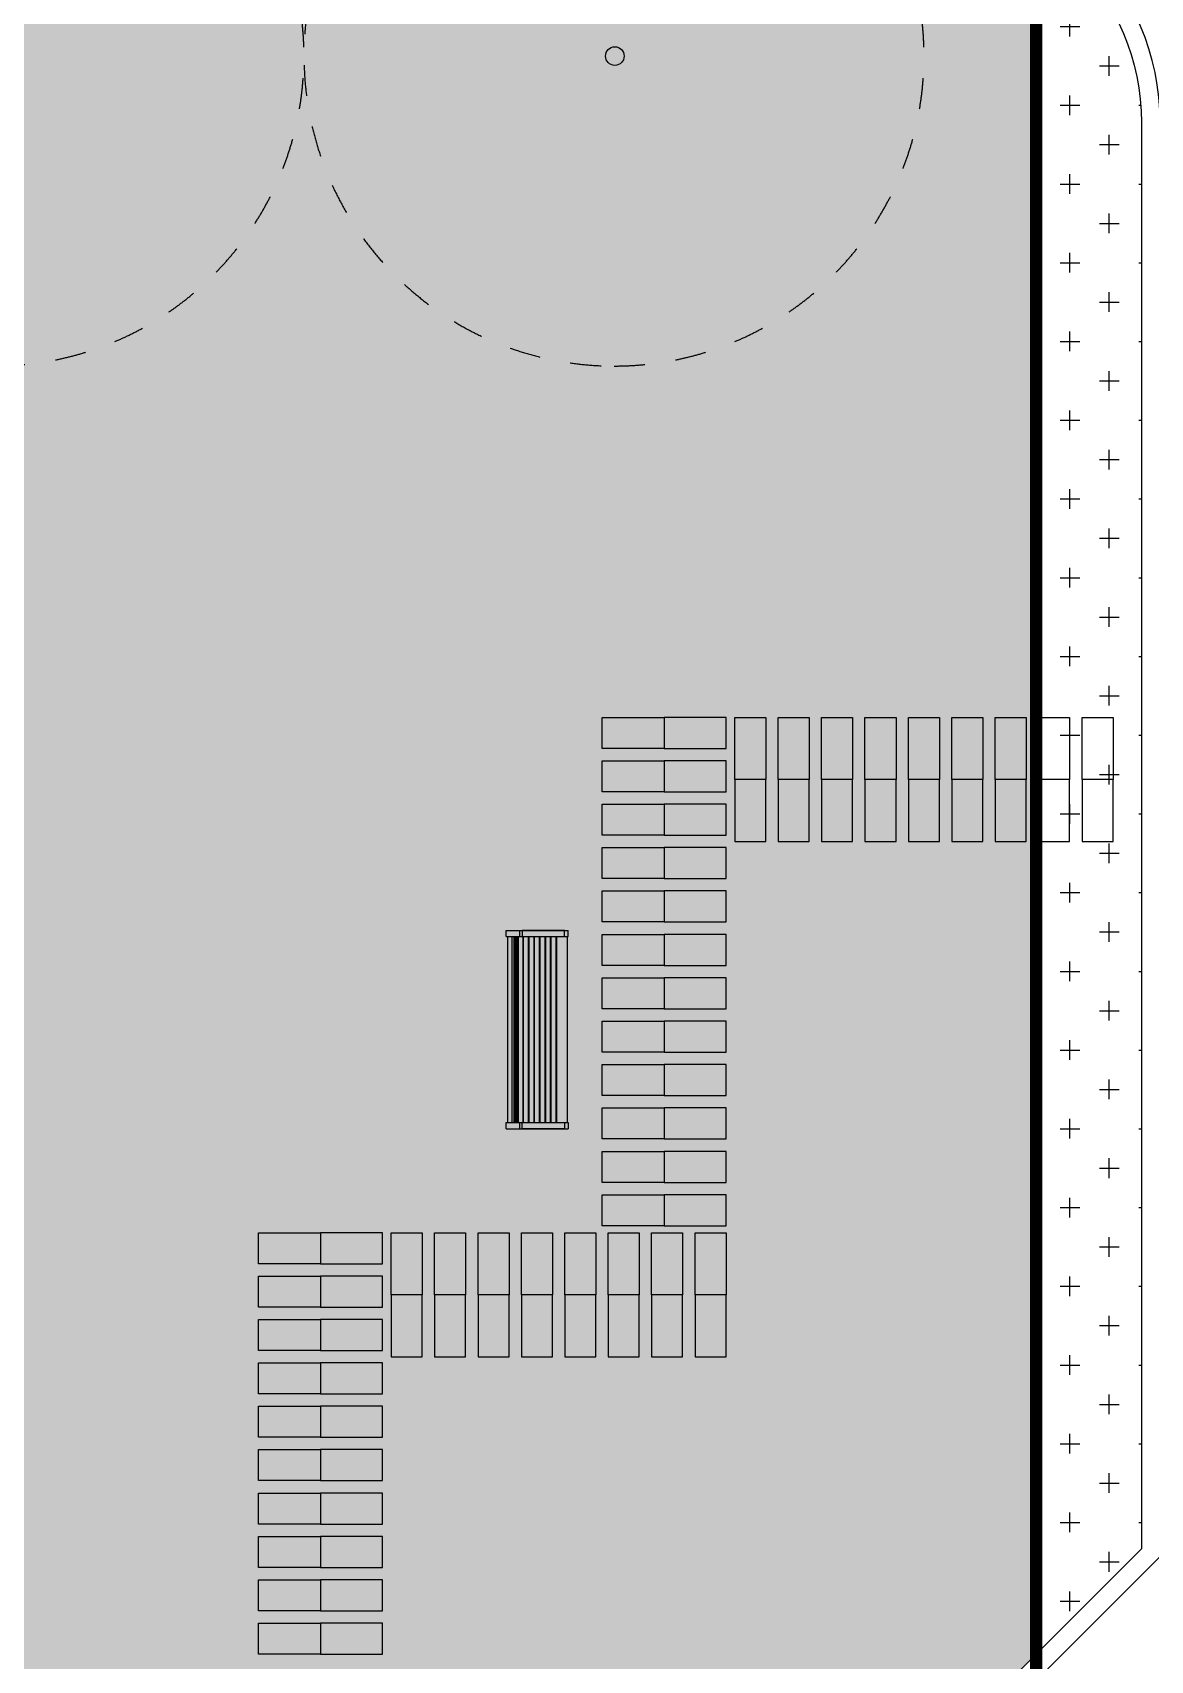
# Model space of a CAD drawing. Header units: millimetres. Extents: x -58335 to 291665, y -66693 to 213307.
# Drawn here: x 193790 to 202804, y 4965 to 18095 of the extents above; entities that cross this region are included whole.
import ezdxf

# ---------------------------------------------------------------- set-up
doc = ezdxf.new("R2010")
doc.units = ezdxf.units.MM
doc.header["$LTSCALE"] = 1000
for name, pattern in [('X-SITE$0$Dashed', [10, 5, -5]), ('X-SITE$0$HID', [2.8, 1.8, -1]), ('X-SITE$0$PHANTOM2', [1.25, 0.625, -0.125, 0.125, -0.125, 0.125, -0.125])]:
    doc.linetypes.add(name, pattern=pattern)
for name, color, linetype in [('X-SITE$0$-MY-계획선', 253, 'Continuous'), ('X-SITE$0$-MY-녹지', 254, 'Continuous'), ('X-SITE$0$-MY-녹지-건축한계선', 253, 'Continuous'), ('X-SITE$0$-MY-디딤석', 254, 'Continuous'), ('X-SITE$0$-MY-보조선', 253, 'Continuous'), ('X-SITE$0$-MY-시설선', 254, 'Continuous'), ('X-SITE$0$-MY-시설선 wood', 254, 'Continuous'), ('X-SITE$0$A-BOUNDARY(PLAN)', 2, 'X-SITE$0$PHANTOM2')]:
    doc.layers.add(name, color=color, linetype=linetype)
doc.layers.add('X-SITE$0$1. 지열-천공', color=1, linetype='Continuous', plot=False)
doc.layers.add('X-SITE$0$건축한계선(3m)', color=193, linetype='Continuous', plot=False)
pattern_1 = [(0, (-29382.50283462077, 14650.24201058148), (317.5, 317.5), [158.75, -476.25]), (90, (-29303.12783462077, 14570.86701058148), (-317.5, 317.5), [158.75, -476.25])]

# ---------------------------------------------------------------- blocks, each defined once
blk = doc.blocks.new('X-SITE$0$JMP-001')
at = {"layer": 'X-SITE$0$-MY-시설선'}
for p, q in [((-750, 493.1631827099482), (-800, 493.1631827099482)), ((-800, 493.1631827099482), (-800, -7)), ((-750, 493.1631827099482), (-750, -7)), ((800, 493.1631827099482), (750, 493.1631827099482)), ((750, 493.1631827099482), (750, -7)), ((800, 493.1631827099482), (800, -7)), ((-750, 383.2071722051478), (-800, 383.2071722051478)), ((800, 383.2071722051478), (750, 383.2071722051478)), ((-750, -7), (-800, -7)), ((750, -7), (800, -7))]:
    blk.add_line(p, q, dxfattribs=at)
at = {"layer": 'X-SITE$0$-MY-시설선 wood'}
for p, q in [((750, 480.3676277521881), (-750, 480.3676277521881)), ((750, 443.8898529635044), (-750, 443.8898529635044)), ((750, 428.6192715769284), (-750, 428.6192715769284)), ((750, 427.2607293156907), (-750, 427.2607293156907)), ((750, 417.1665288311779), (-750, 417.1665288311779)), ((750, 415.7432818086236), (-750, 415.7432818086236)), ((750, 405.4787104555289), (-750, 405.4787104555289)), ((750, 404.2258343015565), (-750, 404.2258343015565)), ((750, 393.96126294852), (-750, 393.96126294852)), ((750, 357), (-750, 357)), ((750, 352.7500000000582), (-750, 352.7500000000582)), ((750, 312.7500000000582), (-750, 312.7500000000582)), ((750, 308.2500000000582), (-750, 308.2500000000582)), ((750, 268.2500000000582), (-750, 268.2500000000582)), ((750, 264.0000000000582), (-750, 264.0000000000582)), ((750, 224.0000000000582), (-750, 224.0000000000582)), ((750, 219.5000000000582), (-750, 219.5000000000582)), ((750, 179.25), (-750, 179.25)), ((750, 175.0000000000582), (-750, 175.0000000000582)), ((750, 135.0000000000582), (-750, 135.0000000000582)), ((750, 130.5000000000582), (-750, 130.5000000000582)), ((750, 90.25), (-750, 90.25)), ((750, 86.00000000005821), (-750, 86.00000000005821)), ((750, 0), (-750, 0))]:
    blk.add_line(p, q, dxfattribs=at)
for points in [[(-800, 364), (-750, 364), (-750, 23), (-800, 23)], [(800, 364), (750, 364), (750, 23), (800, 23)]]:
    blk.add_lwpolyline(points, close=True, dxfattribs=at)
blk = doc.blocks.new('X-SITE$0$240910_L-1F')
at = {"layer": 'X-SITE$0$-MY-녹지'}
h = blk.add_hatch(dxfattribs=at)
h.set_pattern_fill('CROSS', color=256, scale=50, style=2)
h.set_pattern_definition(pattern_1)
edge = h.paths.add_edge_path()
edge.add_line((167849.9999901727, -2045.250321202213), (167849.9999901727, 3516.559218450333))
edge.add_arc((168999.9999901745, 3516.559218449518), 1150.000000001863, 135.0000000659795, 179.9999999999623, ccw=False)
edge.add_line((168186.8271908723, 4329.73201587901), (170751.0407647714, 6893.945595690631))
edge.add_arc((170150.0000000652, 7494.986359004164), 850.0000000018465, 315.0000000663803, 359.9999999998901)
edge.add_line((171000.0000000671, 7494.986359002534), (171000.0000000671, 10430.77279686398))
edge.add_arc((170650.0000000671, 10430.77279686392), 350, 0, 90)
edge.add_line((170650.0000000671, 10780.77279686392), (169000.0000000689, 10780.77279686212))
edge.add_line((169000.0000000689, 10780.77279686218), (169000.0000000671, 15580.77279686212))
edge.add_line((169000.0000000671, 15580.77279686206), (171150.0000000671, 15580.77279686218))
edge.add_arc((171150.0000000671, 15930.77279686229), 350.0000000000582, 270, 360.0000000000381)
edge.add_line((171500.0000000671, 15930.77279686253), (171500.0000000652, 18665.51355378662))
edge.add_line((171500.0000000652, 18665.51355378662), (172500.0000000689, 19665.51355379022))
edge.add_line((172500.0000000689, 19665.51355379022), (172500.0000000671, 33574.84095541324))
edge.add_arc((171500.0000000689, 32018.40271379118), 1849.999999994554, 57.27955663358441, 90.00000000005771)
edge.add_line((171500.0000000671, 33868.40271378588), (163650.0000000652, 33868.40271378588))
edge.add_line((163650.0000000652, 33868.40271378588), (163650.0000000633, -2251.597272845742))
edge.add_line((163650.0000000633, -2251.597272845684), (118350.0000001322, -2251.597290234524))
edge.add_line((118350.0000001322, -2251.59729023464), (118350.0000001322, 24610.80932819628))
edge.add_arc((118000.000000136, 24610.80932819465), 349.9999999962747, 2.763329881870508e-10, 134.565623902485)
edge.add_line((117754.3959953226, 24860.16584569082), (112674.6008184161, 19856.81541557255))
edge.add_arc((113271.0676872544, 19251.23530164233), 850.0000000055875, 134.5656239022481, 179.9999999998156)
edge.add_line((112421.0676872488, 19251.23530164507), (112421.0676872488, -3601.591300041124))
edge.add_arc((113271.0676872414, -3601.591300041066), 849.9999999925494, 180.0000000000039, 270.0000000005022)
edge.add_line((113271.0676872488, -4451.591300033731), (115271.080086479, -4451.591300047643))
edge.add_line((115271.080086479, -4451.591300047585), (117627.5251160022, -6101.591873097292))
edge.add_line((117627.5251160022, -6101.591873097233), (164145.7328050565, -6101.597916355706))
edge.add_line((164145.7328050565, -6101.597916355822), (167601.0406569857, -2646.291182405141))
edge.add_arc((166999.9999901876, -2045.250321207102), 849.9999999851059, 314.9999907341662, 360.0000000003335)
h = blk.add_hatch(dxfattribs=at)
h.set_pattern_fill('CROSS', color=256, scale=50, style=2)
h.set_pattern_definition(pattern_1)
edge = h.paths.add_edge_path()
edge.add_line((167849.9999901727, -2045.250321202213), (167849.9999901727, 3516.559218450333))
edge.add_arc((168999.9999901745, 3516.559218449518), 1150.000000001863, 135.0000000659795, 179.9999999999623, ccw=False)
edge.add_line((168186.8271908723, 4329.73201587901), (170751.0407647714, 6893.945595690631))
edge.add_arc((170150.0000000652, 7494.986359004164), 850.0000000018465, 315.0000000663803, 359.9999999998901)
edge.add_line((171000.0000000671, 7494.986359002534), (171000.0000000671, 10430.77279686398))
edge.add_arc((170650.0000000671, 10430.77279686392), 350, 0, 90)
edge.add_line((170650.0000000671, 10780.77279686392), (169000.0000000689, 10780.77279686212))
edge.add_line((169000.0000000689, 10780.77279686218), (169000.0000000671, 15580.77279686212))
edge.add_line((169000.0000000671, 15580.77279686206), (171150.0000000671, 15580.77279686218))
edge.add_arc((171150.0000000671, 15930.77279686229), 350.0000000000582, 270, 360.0000000000381)
edge.add_line((171500.0000000671, 15930.77279686253), (171500.0000000652, 18665.51355378662))
edge.add_line((171500.0000000652, 18665.51355378662), (172500.0000000689, 19665.51355379022))
edge.add_line((172500.0000000689, 19665.51355379022), (172500.0000000671, 33574.84095541324))
edge.add_arc((171500.0000000689, 32018.40271379118), 1849.999999994554, 57.27955663358441, 90.00000000005771)
edge.add_line((171500.0000000671, 33868.40271378588), (163650.0000000652, 33868.40271378588))
edge.add_line((163650.0000000652, 33868.40271378588), (163650.0000000633, -2251.597272845742))
edge.add_line((163650.0000000633, -2251.597272845684), (118350.0000001322, -2251.597290234524))
edge.add_line((118350.0000001322, -2251.59729023464), (118350.0000001322, 24610.80932819628))
edge.add_arc((118000.000000136, 24610.80932819465), 349.9999999962747, 2.763329881870508e-10, 134.565623902485)
edge.add_line((117754.3959953226, 24860.16584569082), (112674.6008184161, 19856.81541557255))
edge.add_arc((113271.0676872544, 19251.23530164233), 850.0000000055875, 134.5656239022481, 179.9999999998156)
edge.add_line((112421.0676872488, 19251.23530164507), (112421.0676872488, -3601.591300041124))
edge.add_arc((113271.0676872414, -3601.591300041066), 849.9999999925494, 180.0000000000039, 270.0000000005022)
edge.add_line((113271.0676872488, -4451.591300033731), (115271.080086479, -4451.591300047643))
edge.add_line((115271.080086479, -4451.591300047585), (117627.5251160022, -6101.591873097292))
edge.add_line((117627.5251160022, -6101.591873097233), (164145.7328050565, -6101.597916355706))
edge.add_line((164145.7328050565, -6101.597916355822), (167601.0406569857, -2646.291182405141))
edge.add_arc((166999.9999901876, -2045.250321207102), 849.9999999851059, 314.9999907341662, 360.0000000003335)
at = {"layer": 'X-SITE$0$-MY-녹지-건축한계선'}
h = blk.add_hatch(dxfattribs=at)
h.set_pattern_fill('CROSS', color=256, scale=50, style=2)
h.set_pattern_definition(pattern_1)
edge = h.paths.add_edge_path()
edge.add_arc((171500.0000000652, 32018.40271378309), 1850.000000001863, 8.653111279568252e-11, 57.2795830094156)
edge.add_line((172499.9992835689, 33574.84141575696), (172499.9989510309, 19665.5135537883))
edge.add_line((172499.9989510309, 19665.5135537883), (172500.0000000689, 19665.5135537883))
edge.add_line((172500.0000000689, 19665.5135537883), (173350.0000000671, 20515.51355378749))
edge.add_line((173350.0000000671, 20515.51355378749), (173350.0000000671, 32018.40271378588))
h = blk.add_hatch(dxfattribs=at)
h.set_pattern_fill('CROSS', color=256, scale=50, style=2)
h.set_pattern_definition(pattern_1)
edge = h.paths.add_edge_path()
edge.add_arc((171500.0000000652, 32018.40271378309), 1850.000000001863, 8.653111279568252e-11, 57.2795830094156)
edge.add_line((172499.9992835689, 33574.84141575696), (172499.9989510309, 19665.5135537883))
edge.add_line((172499.9989510309, 19665.5135537883), (172500.0000000689, 19665.5135537883))
edge.add_line((172500.0000000689, 19665.5135537883), (173350.0000000671, 20515.51355378749))
edge.add_line((173350.0000000671, 20515.51355378749), (173350.0000000671, 32018.40271378588))
at = {"layer": 'X-SITE$0$-MY-계획선'}
for points in [[(173500.0000000671, 32018.40271378588, 0.4142135623730951), (171500.0000000671, 34018.40271378588), (159601.2143364437, 34018.40271378588, 0.414213562373095), (158601.2143364437, 33018.40271378588), (158601.2143364437, 29448.40272315324), (163499.9999923483, 29448.40272415103), (163500.0000000652, -2101.597272903309), (118500.0000000726, -2101.597290177015), (118500.0000000726, 24610.8093286521)], [(173500.0000000671, 32018.40271378588, 0.4142135623730951), (171500.0000000671, 34018.40271378588), (159601.2143364437, 34018.40271378588, 0.414213562373095), (158601.2143364437, 33018.40271378588), (158601.2143364437, 29448.40272315324), (163499.9999923483, 29448.40272415103), (163500.0000000652, -2101.597272903309), (118500.0000000726, -2101.597290177015), (118500.0000000726, 24610.8093286521)], [(173500.0000000671, 20453.38151943067), (171650.0000000671, 18603.38151943067), (171650.0000000671, 15930.77279686206, -0.414213562373095), (171150.0000000671, 15430.77279686206), (169150.0000000671, 15430.77279686206), (169150.0000000671, 10930.77279686206), (170650.0000000671, 10930.77279686206, -0.4142135623730951), (171150.0000000671, 10430.77279686206), (171150.0000000671, 7494.986357813817)], [(173500.0000000671, 20453.38151943067), (171650.0000000671, 18603.38151943067), (171650.0000000671, 15930.77279686206, -0.414213562373095), (171150.0000000671, 15430.77279686206), (169150.0000000671, 15430.77279686206), (169150.0000000671, 10930.77279686206), (170650.0000000671, 10930.77279686206, -0.4142135623730951), (171150.0000000671, 10430.77279686206), (171150.0000000671, 7494.986357813817)]]:
    blk.add_lwpolyline(points, format="xyb", dxfattribs=at)
at = {"layer": 'X-SITE$0$-MY-디딤석'}
for points in [[(169000.0000000671, 27221.47494795377), (169500.0000000671, 27221.47494795377), (169500.0000000671, 26971.47494795377), (169000.0000000671, 26971.47494795377)], [(169000.0000000671, 27221.47494795377), (169500.0000000671, 27221.47494795377), (169500.0000000671, 26971.47494795377), (169000.0000000671, 26971.47494795377)], [(170000.0000000671, 27221.47494795377), (169500.0000000671, 27221.47494795377), (169500.0000000671, 26971.47494795377), (170000.0000000671, 26971.47494795377)], [(170000.0000000671, 27221.47494795377), (169500.0000000671, 27221.47494795377), (169500.0000000671, 26971.47494795377), (170000.0000000671, 26971.47494795377)], [(170320.3345049471, 27221.47494795377), (170320.3345049471, 26721.47494795377), (170070.3345049471, 26721.47494795377), (170070.3345049471, 27221.47494795377)], [(170320.3345049471, 27221.47494795377), (170320.3345049471, 26721.47494795377), (170070.3345049471, 26721.47494795377), (170070.3345049471, 27221.47494795377)], [(170670.3345049471, 27221.47494795377), (170670.3345049471, 26721.47494795377), (170420.3345049471, 26721.47494795377), (170420.3345049471, 27221.47494795377)], [(170670.3345049471, 27221.47494795377), (170670.3345049471, 26721.47494795377), (170420.3345049471, 26721.47494795377), (170420.3345049471, 27221.47494795377)], [(171020.3345049471, 27221.47494795377), (171020.3345049471, 26721.47494795377), (170770.3345049471, 26721.47494795377), (170770.3345049471, 27221.47494795377)], [(171020.3345049471, 27221.47494795377), (171020.3345049471, 26721.47494795377), (170770.3345049471, 26721.47494795377), (170770.3345049471, 27221.47494795377)], [(171370.3345049471, 27221.47494795377), (171370.3345049471, 26721.47494795377), (171120.3345049471, 26721.47494795377), (171120.3345049471, 27221.47494795377)], [(171370.3345049471, 27221.47494795377), (171370.3345049471, 26721.47494795377), (171120.3345049471, 26721.47494795377), (171120.3345049471, 27221.47494795377)], [(171720.3345049471, 27221.47494795377), (171720.3345049471, 26721.47494795377), (171470.3345049471, 26721.47494795377), (171470.3345049471, 27221.47494795377)], [(171720.3345049471, 27221.47494795377), (171720.3345049471, 26721.47494795377), (171470.3345049471, 26721.47494795377), (171470.3345049471, 27221.47494795377)], [(172070.3345049471, 27221.47494795377), (172070.3345049471, 26721.47494795377), (171820.3345049471, 26721.47494795377), (171820.3345049471, 27221.47494795377)], [(172070.3345049471, 27221.47494795377), (172070.3345049471, 26721.47494795377), (171820.3345049471, 26721.47494795377), (171820.3345049471, 27221.47494795377)], [(172420.3345049471, 27221.47494795377), (172420.3345049471, 26721.47494795377), (172170.3345049471, 26721.47494795377), (172170.3345049471, 27221.47494795377)], [(172420.3345049471, 27221.47494795377), (172420.3345049471, 26721.47494795377), (172170.3345049471, 26721.47494795377), (172170.3345049471, 27221.47494795377)], [(172770.3345049471, 27221.47494795377), (172770.3345049471, 26721.47494795377), (172520.3345049471, 26721.47494795377), (172520.3345049471, 27221.47494795377)], [(172770.3345049471, 27221.47494795377), (172770.3345049471, 26721.47494795377), (172520.3345049471, 26721.47494795377), (172520.3345049471, 27221.47494795377)], [(173120.3345049471, 27221.47494795377), (173120.3345049471, 26721.47494795377), (172870.3345049471, 26721.47494795377), (172870.3345049471, 27221.47494795377)], [(173120.3345049471, 27221.47494795377), (173120.3345049471, 26721.47494795377), (172870.3345049471, 26721.47494795377), (172870.3345049471, 27221.47494795377)], [(169000.0000000671, 26871.47494795377), (169500.0000000671, 26871.47494795377), (169500.0000000671, 26621.47494795377), (169000.0000000671, 26621.47494795377)], [(169000.0000000671, 26871.47494795377), (169500.0000000671, 26871.47494795377), (169500.0000000671, 26621.47494795377), (169000.0000000671, 26621.47494795377)], [(170000.0000000671, 26871.47494795377), (169500.0000000671, 26871.47494795377), (169500.0000000671, 26621.47494795377), (170000.0000000671, 26621.47494795377)], [(170000.0000000671, 26871.47494795377), (169500.0000000671, 26871.47494795377), (169500.0000000671, 26621.47494795377), (170000.0000000671, 26621.47494795377)], [(170320.3345049471, 26221.47494795377), (170320.3345049471, 26721.47494795377), (170070.3345049471, 26721.47494795377), (170070.3345049471, 26221.47494795377)], [(170320.3345049471, 26221.47494795377), (170320.3345049471, 26721.47494795377), (170070.3345049471, 26721.47494795377), (170070.3345049471, 26221.47494795377)], [(170670.3345049471, 26221.47494795377), (170670.3345049471, 26721.47494795377), (170420.3345049471, 26721.47494795377), (170420.3345049471, 26221.47494795377)], [(170670.3345049471, 26221.47494795377), (170670.3345049471, 26721.47494795377), (170420.3345049471, 26721.47494795377), (170420.3345049471, 26221.47494795377)], [(171020.3345049471, 26221.47494795377), (171020.3345049471, 26721.47494795377), (170770.3345049471, 26721.47494795377), (170770.3345049471, 26221.47494795377)], [(171020.3345049471, 26221.47494795377), (171020.3345049471, 26721.47494795377), (170770.3345049471, 26721.47494795377), (170770.3345049471, 26221.47494795377)], [(171370.3345049471, 26221.47494795377), (171370.3345049471, 26721.47494795377), (171120.3345049471, 26721.47494795377), (171120.3345049471, 26221.47494795377)], [(171370.3345049471, 26221.47494795377), (171370.3345049471, 26721.47494795377), (171120.3345049471, 26721.47494795377), (171120.3345049471, 26221.47494795377)], [(171720.3345049471, 26221.47494795377), (171720.3345049471, 26721.47494795377), (171470.3345049471, 26721.47494795377), (171470.3345049471, 26221.47494795377)], [(171720.3345049471, 26221.47494795377), (171720.3345049471, 26721.47494795377), (171470.3345049471, 26721.47494795377), (171470.3345049471, 26221.47494795377)], [(172070.3345049471, 26221.47494795377), (172070.3345049471, 26721.47494795377), (171820.3345049471, 26721.47494795377), (171820.3345049471, 26221.47494795377)], [(172070.3345049471, 26221.47494795377), (172070.3345049471, 26721.47494795377), (171820.3345049471, 26721.47494795377), (171820.3345049471, 26221.47494795377)], [(172420.3345049471, 26221.47494795377), (172420.3345049471, 26721.47494795377), (172170.3345049471, 26721.47494795377), (172170.3345049471, 26221.47494795377)], [(172420.3345049471, 26221.47494795377), (172420.3345049471, 26721.47494795377), (172170.3345049471, 26721.47494795377), (172170.3345049471, 26221.47494795377)], [(172770.3345049471, 26221.47494795377), (172770.3345049471, 26721.47494795377), (172520.3345049471, 26721.47494795377), (172520.3345049471, 26221.47494795377)], [(172770.3345049471, 26221.47494795377), (172770.3345049471, 26721.47494795377), (172520.3345049471, 26721.47494795377), (172520.3345049471, 26221.47494795377)], [(173120.3345049471, 26221.47494795377), (173120.3345049471, 26721.47494795377), (172870.3345049471, 26721.47494795377), (172870.3345049471, 26221.47494795377)], [(173120.3345049471, 26221.47494795377), (173120.3345049471, 26721.47494795377), (172870.3345049471, 26721.47494795377), (172870.3345049471, 26221.47494795377)], [(169000.0000000671, 26521.47494795377), (169500.0000000671, 26521.47494795377), (169500.0000000671, 26271.47494795377), (169000.0000000671, 26271.47494795377)], [(169000.0000000671, 26521.47494795377), (169500.0000000671, 26521.47494795377), (169500.0000000671, 26271.47494795377), (169000.0000000671, 26271.47494795377)], [(170000.0000000671, 26521.47494795377), (169500.0000000671, 26521.47494795377), (169500.0000000671, 26271.47494795377), (170000.0000000671, 26271.47494795377)], [(170000.0000000671, 26521.47494795377), (169500.0000000671, 26521.47494795377), (169500.0000000671, 26271.47494795377), (170000.0000000671, 26271.47494795377)], [(169000.0000000671, 26171.47494795377), (169500.0000000671, 26171.47494795377), (169500.0000000671, 25921.47494795377), (169000.0000000671, 25921.47494795377)], [(169000.0000000671, 26171.47494795377), (169500.0000000671, 26171.47494795377), (169500.0000000671, 25921.47494795377), (169000.0000000671, 25921.47494795377)], [(170000.0000000671, 26171.47494795377), (169500.0000000671, 26171.47494795377), (169500.0000000671, 25921.47494795377), (170000.0000000671, 25921.47494795377)], [(170000.0000000671, 26171.47494795377), (169500.0000000671, 26171.47494795377), (169500.0000000671, 25921.47494795377), (170000.0000000671, 25921.47494795377)], [(169000.0000000671, 25821.47494795377), (169500.0000000671, 25821.47494795377), (169500.0000000671, 25571.47494795377), (169000.0000000671, 25571.47494795377)], [(169000.0000000671, 25821.47494795377), (169500.0000000671, 25821.47494795377), (169500.0000000671, 25571.47494795377), (169000.0000000671, 25571.47494795377)], [(170000.0000000671, 25821.47494795377), (169500.0000000671, 25821.47494795377), (169500.0000000671, 25571.47494795377), (170000.0000000671, 25571.47494795377)], [(170000.0000000671, 25821.47494795377), (169500.0000000671, 25821.47494795377), (169500.0000000671, 25571.47494795377), (170000.0000000671, 25571.47494795377)], [(169000.0000000671, 25471.47494795377), (169500.0000000671, 25471.47494795377), (169500.0000000671, 25221.47494795377), (169000.0000000671, 25221.47494795377)], [(169000.0000000671, 25471.47494795377), (169500.0000000671, 25471.47494795377), (169500.0000000671, 25221.47494795377), (169000.0000000671, 25221.47494795377)], [(170000.0000000671, 25471.47494795377), (169500.0000000671, 25471.47494795377), (169500.0000000671, 25221.47494795377), (170000.0000000671, 25221.47494795377)], [(170000.0000000671, 25471.47494795377), (169500.0000000671, 25471.47494795377), (169500.0000000671, 25221.47494795377), (170000.0000000671, 25221.47494795377)], [(169000.0000000671, 25121.47494795377), (169500.0000000671, 25121.47494795377), (169500.0000000671, 24871.47494795377), (169000.0000000671, 24871.47494795377)], [(169000.0000000671, 25121.47494795377), (169500.0000000671, 25121.47494795377), (169500.0000000671, 24871.47494795377), (169000.0000000671, 24871.47494795377)], [(170000.0000000671, 25121.47494795377), (169500.0000000671, 25121.47494795377), (169500.0000000671, 24871.47494795377), (170000.0000000671, 24871.47494795377)], [(170000.0000000671, 25121.47494795377), (169500.0000000671, 25121.47494795377), (169500.0000000671, 24871.47494795377), (170000.0000000671, 24871.47494795377)], [(169000.0000000671, 24771.47494795377), (169500.0000000671, 24771.47494795377), (169500.0000000671, 24521.47494795377), (169000.0000000671, 24521.47494795377)], [(169000.0000000671, 24771.47494795377), (169500.0000000671, 24771.47494795377), (169500.0000000671, 24521.47494795377), (169000.0000000671, 24521.47494795377)], [(170000.0000000671, 24771.47494795377), (169500.0000000671, 24771.47494795377), (169500.0000000671, 24521.47494795377), (170000.0000000671, 24521.47494795377)], [(170000.0000000671, 24771.47494795377), (169500.0000000671, 24771.47494795377), (169500.0000000671, 24521.47494795377), (170000.0000000671, 24521.47494795377)], [(169000.0000000671, 24421.47494795377), (169500.0000000671, 24421.47494795377), (169500.0000000671, 24171.47494795377), (169000.0000000671, 24171.47494795377)], [(169000.0000000671, 24421.47494795377), (169500.0000000671, 24421.47494795377), (169500.0000000671, 24171.47494795377), (169000.0000000671, 24171.47494795377)], [(170000.0000000671, 24421.47494795377), (169500.0000000671, 24421.47494795377), (169500.0000000671, 24171.47494795377), (170000.0000000671, 24171.47494795377)], [(170000.0000000671, 24421.47494795377), (169500.0000000671, 24421.47494795377), (169500.0000000671, 24171.47494795377), (170000.0000000671, 24171.47494795377)], [(169000.0000000671, 24071.47494795377), (169500.0000000671, 24071.47494795377), (169500.0000000671, 23821.47494795377), (169000.0000000671, 23821.47494795377)], [(169000.0000000671, 24071.47494795377), (169500.0000000671, 24071.47494795377), (169500.0000000671, 23821.47494795377), (169000.0000000671, 23821.47494795377)], [(170000.0000000671, 24071.47494795377), (169500.0000000671, 24071.47494795377), (169500.0000000671, 23821.47494795377), (170000.0000000671, 23821.47494795377)], [(170000.0000000671, 24071.47494795377), (169500.0000000671, 24071.47494795377), (169500.0000000671, 23821.47494795377), (170000.0000000671, 23821.47494795377)], [(169000.0000000671, 23721.47494795377), (169500.0000000671, 23721.47494795377), (169500.0000000671, 23471.47494795377), (169000.0000000671, 23471.47494795377)], [(169000.0000000671, 23721.47494795377), (169500.0000000671, 23721.47494795377), (169500.0000000671, 23471.47494795377), (169000.0000000671, 23471.47494795377)], [(170000.0000000671, 23721.47494795377), (169500.0000000671, 23721.47494795377), (169500.0000000671, 23471.47494795377), (170000.0000000671, 23471.47494795377)], [(170000.0000000671, 23721.47494795377), (169500.0000000671, 23721.47494795377), (169500.0000000671, 23471.47494795377), (170000.0000000671, 23471.47494795377)], [(169000.0000000671, 23371.47494795377), (169500.0000000671, 23371.47494795377), (169500.0000000671, 23121.47494795377), (169000.0000000671, 23121.47494795377)], [(169000.0000000671, 23371.47494795377), (169500.0000000671, 23371.47494795377), (169500.0000000671, 23121.47494795377), (169000.0000000671, 23121.47494795377)], [(170000.0000000671, 23371.47494795377), (169500.0000000671, 23371.47494795377), (169500.0000000671, 23121.47494795377), (170000.0000000671, 23121.47494795377)], [(170000.0000000671, 23371.47494795377), (169500.0000000671, 23371.47494795377), (169500.0000000671, 23121.47494795377), (170000.0000000671, 23121.47494795377)], [(166229.665495187, 23065.51355378749), (166729.665495187, 23065.51355378749), (166729.665495187, 22815.51355378749), (166229.665495187, 22815.51355378749)], [(166229.665495187, 23065.51355378749), (166729.665495187, 23065.51355378749), (166729.665495187, 22815.51355378749), (166229.665495187, 22815.51355378749)], [(167229.665495187, 23065.51355378749), (166729.665495187, 23065.51355378749), (166729.665495187, 22815.51355378749), (167229.665495187, 22815.51355378749)], [(167229.665495187, 23065.51355378749), (166729.665495187, 23065.51355378749), (166729.665495187, 22815.51355378749), (167229.665495187, 22815.51355378749)], [(167550.0000000671, 23065.51355378749), (167550.0000000671, 22565.51355378749), (167300.0000000671, 22565.51355378749), (167300.0000000671, 23065.51355378749)], [(167550.0000000671, 23065.51355378749), (167550.0000000671, 22565.51355378749), (167300.0000000671, 22565.51355378749), (167300.0000000671, 23065.51355378749)], [(167900.0000000671, 23065.51355378749), (167900.0000000671, 22565.51355378749), (167650.0000000671, 22565.51355378749), (167650.0000000671, 23065.51355378749)], [(167900.0000000671, 23065.51355378749), (167900.0000000671, 22565.51355378749), (167650.0000000671, 22565.51355378749), (167650.0000000671, 23065.51355378749)], [(168250.0000000671, 23065.51355378749), (168250.0000000671, 22565.51355378749), (168000.0000000671, 22565.51355378749), (168000.0000000671, 23065.51355378749)], [(168250.0000000671, 23065.51355378749), (168250.0000000671, 22565.51355378749), (168000.0000000671, 22565.51355378749), (168000.0000000671, 23065.51355378749)], [(168600.0000000671, 23065.51355378749), (168600.0000000671, 22565.51355378749), (168350.0000000671, 22565.51355378749), (168350.0000000671, 23065.51355378749)], [(168600.0000000671, 23065.51355378749), (168600.0000000671, 22565.51355378749), (168350.0000000671, 22565.51355378749), (168350.0000000671, 23065.51355378749)], [(168950.0000000671, 23065.51355378749), (168950.0000000671, 22565.51355378749), (168700.0000000671, 22565.51355378749), (168700.0000000671, 23065.51355378749)], [(168950.0000000671, 23065.51355378749), (168950.0000000671, 22565.51355378749), (168700.0000000671, 22565.51355378749), (168700.0000000671, 23065.51355378749)], [(169300.0000000671, 23065.51355378749), (169300.0000000671, 22565.51355378749), (169050.0000000671, 22565.51355378749), (169050.0000000671, 23065.51355378749)], [(169300.0000000671, 23065.51355378749), (169300.0000000671, 22565.51355378749), (169050.0000000671, 22565.51355378749), (169050.0000000671, 23065.51355378749)], [(169650.0000000671, 23065.51355378749), (169650.0000000671, 22565.51355378749), (169400.0000000671, 22565.51355378749), (169400.0000000671, 23065.51355378749)], [(169650.0000000671, 23065.51355378749), (169650.0000000671, 22565.51355378749), (169400.0000000671, 22565.51355378749), (169400.0000000671, 23065.51355378749)], [(170000.0000000671, 23065.51355378749), (170000.0000000671, 22565.51355378749), (169750.0000000671, 22565.51355378749), (169750.0000000671, 23065.51355378749)], [(170000.0000000671, 23065.51355378749), (170000.0000000671, 22565.51355378749), (169750.0000000671, 22565.51355378749), (169750.0000000671, 23065.51355378749)], [(166229.665495187, 22715.51355378749), (166729.665495187, 22715.51355378749), (166729.665495187, 22465.51355378749), (166229.665495187, 22465.51355378749)], [(166229.665495187, 22715.51355378749), (166729.665495187, 22715.51355378749), (166729.665495187, 22465.51355378749), (166229.665495187, 22465.51355378749)], [(167229.665495187, 22715.51355378749), (166729.665495187, 22715.51355378749), (166729.665495187, 22465.51355378749), (167229.665495187, 22465.51355378749)], [(167229.665495187, 22715.51355378749), (166729.665495187, 22715.51355378749), (166729.665495187, 22465.51355378749), (167229.665495187, 22465.51355378749)], [(167550.0000000671, 22065.51355378749), (167550.0000000671, 22565.51355378749), (167300.0000000671, 22565.51355378749), (167300.0000000671, 22065.51355378749)], [(167550.0000000671, 22065.51355378749), (167550.0000000671, 22565.51355378749), (167300.0000000671, 22565.51355378749), (167300.0000000671, 22065.51355378749)], [(167900.0000000671, 22065.51355378749), (167900.0000000671, 22565.51355378749), (167650.0000000671, 22565.51355378749), (167650.0000000671, 22065.51355378749)], [(167900.0000000671, 22065.51355378749), (167900.0000000671, 22565.51355378749), (167650.0000000671, 22565.51355378749), (167650.0000000671, 22065.51355378749)], [(168250.0000000671, 22065.51355378749), (168250.0000000671, 22565.51355378749), (168000.0000000671, 22565.51355378749), (168000.0000000671, 22065.51355378749)], [(168250.0000000671, 22065.51355378749), (168250.0000000671, 22565.51355378749), (168000.0000000671, 22565.51355378749), (168000.0000000671, 22065.51355378749)], [(168600.0000000671, 22065.51355378749), (168600.0000000671, 22565.51355378749), (168350.0000000671, 22565.51355378749), (168350.0000000671, 22065.51355378749)], [(168600.0000000671, 22065.51355378749), (168600.0000000671, 22565.51355378749), (168350.0000000671, 22565.51355378749), (168350.0000000671, 22065.51355378749)], [(168950.0000000671, 22065.51355378749), (168950.0000000671, 22565.51355378749), (168700.0000000671, 22565.51355378749), (168700.0000000671, 22065.51355378749)], [(168950.0000000671, 22065.51355378749), (168950.0000000671, 22565.51355378749), (168700.0000000671, 22565.51355378749), (168700.0000000671, 22065.51355378749)], [(169300.0000000671, 22065.51355378749), (169300.0000000671, 22565.51355378749), (169050.0000000671, 22565.51355378749), (169050.0000000671, 22065.51355378749)], [(169300.0000000671, 22065.51355378749), (169300.0000000671, 22565.51355378749), (169050.0000000671, 22565.51355378749), (169050.0000000671, 22065.51355378749)], [(169650.0000000671, 22065.51355378749), (169650.0000000671, 22565.51355378749), (169400.0000000671, 22565.51355378749), (169400.0000000671, 22065.51355378749)], [(169650.0000000671, 22065.51355378749), (169650.0000000671, 22565.51355378749), (169400.0000000671, 22565.51355378749), (169400.0000000671, 22065.51355378749)], [(170000.0000000671, 22065.51355378749), (170000.0000000671, 22565.51355378749), (169750.0000000671, 22565.51355378749), (169750.0000000671, 22065.51355378749)], [(170000.0000000671, 22065.51355378749), (170000.0000000671, 22565.51355378749), (169750.0000000671, 22565.51355378749), (169750.0000000671, 22065.51355378749)], [(166229.665495187, 22365.51355378749), (166729.665495187, 22365.51355378749), (166729.665495187, 22115.51355378749), (166229.665495187, 22115.51355378749)], [(166229.665495187, 22365.51355378749), (166729.665495187, 22365.51355378749), (166729.665495187, 22115.51355378749), (166229.665495187, 22115.51355378749)], [(167229.665495187, 22365.51355378749), (166729.665495187, 22365.51355378749), (166729.665495187, 22115.51355378749), (167229.665495187, 22115.51355378749)], [(167229.665495187, 22365.51355378749), (166729.665495187, 22365.51355378749), (166729.665495187, 22115.51355378749), (167229.665495187, 22115.51355378749)], [(166229.665495187, 22015.51355378749), (166729.665495187, 22015.51355378749), (166729.665495187, 21765.51355378749), (166229.665495187, 21765.51355378749)], [(166229.665495187, 22015.51355378749), (166729.665495187, 22015.51355378749), (166729.665495187, 21765.51355378749), (166229.665495187, 21765.51355378749)], [(167229.665495187, 22015.51355378749), (166729.665495187, 22015.51355378749), (166729.665495187, 21765.51355378749), (167229.665495187, 21765.51355378749)], [(167229.665495187, 22015.51355378749), (166729.665495187, 22015.51355378749), (166729.665495187, 21765.51355378749), (167229.665495187, 21765.51355378749)], [(166229.665495187, 21665.51355378749), (166729.665495187, 21665.51355378749), (166729.665495187, 21415.51355378749), (166229.665495187, 21415.51355378749)], [(166229.665495187, 21665.51355378749), (166729.665495187, 21665.51355378749), (166729.665495187, 21415.51355378749), (166229.665495187, 21415.51355378749)], [(167229.665495187, 21665.51355378749), (166729.665495187, 21665.51355378749), (166729.665495187, 21415.51355378749), (167229.665495187, 21415.51355378749)], [(167229.665495187, 21665.51355378749), (166729.665495187, 21665.51355378749), (166729.665495187, 21415.51355378749), (167229.665495187, 21415.51355378749)], [(166229.665495187, 21315.51355378749), (166729.665495187, 21315.51355378749), (166729.665495187, 21065.51355378749), (166229.665495187, 21065.51355378749)], [(166229.665495187, 21315.51355378749), (166729.665495187, 21315.51355378749), (166729.665495187, 21065.51355378749), (166229.665495187, 21065.51355378749)], [(167229.665495187, 21315.51355378749), (166729.665495187, 21315.51355378749), (166729.665495187, 21065.51355378749), (167229.665495187, 21065.51355378749)], [(167229.665495187, 21315.51355378749), (166729.665495187, 21315.51355378749), (166729.665495187, 21065.51355378749), (167229.665495187, 21065.51355378749)], [(166229.665495187, 20965.51355378749), (166729.665495187, 20965.51355378749), (166729.665495187, 20715.51355378749), (166229.665495187, 20715.51355378749)], [(166229.665495187, 20965.51355378749), (166729.665495187, 20965.51355378749), (166729.665495187, 20715.51355378749), (166229.665495187, 20715.51355378749)], [(167229.665495187, 20965.51355378749), (166729.665495187, 20965.51355378749), (166729.665495187, 20715.51355378749), (167229.665495187, 20715.51355378749)], [(167229.665495187, 20965.51355378749), (166729.665495187, 20965.51355378749), (166729.665495187, 20715.51355378749), (167229.665495187, 20715.51355378749)], [(166229.665495187, 20615.51355378749), (166729.665495187, 20615.51355378749), (166729.665495187, 20365.51355378749), (166229.665495187, 20365.51355378749)], [(166229.665495187, 20615.51355378749), (166729.665495187, 20615.51355378749), (166729.665495187, 20365.51355378749), (166229.665495187, 20365.51355378749)], [(167229.665495187, 20615.51355378749), (166729.665495187, 20615.51355378749), (166729.665495187, 20365.51355378749), (167229.665495187, 20365.51355378749)], [(167229.665495187, 20615.51355378749), (166729.665495187, 20615.51355378749), (166729.665495187, 20365.51355378749), (167229.665495187, 20365.51355378749)], [(166229.665495187, 20265.51355378749), (166729.665495187, 20265.51355378749), (166729.665495187, 20015.51355378749), (166229.665495187, 20015.51355378749)], [(166229.665495187, 20265.51355378749), (166729.665495187, 20265.51355378749), (166729.665495187, 20015.51355378749), (166229.665495187, 20015.51355378749)], [(167229.665495187, 20265.51355378749), (166729.665495187, 20265.51355378749), (166729.665495187, 20015.51355378749), (167229.665495187, 20015.51355378749)], [(167229.665495187, 20265.51355378749), (166729.665495187, 20265.51355378749), (166729.665495187, 20015.51355378749), (167229.665495187, 20015.51355378749)], [(166229.665495187, 19915.51355378749), (166729.665495187, 19915.51355378749), (166729.665495187, 19665.51355378749), (166229.665495187, 19665.51355378749)], [(166229.665495187, 19915.51355378749), (166729.665495187, 19915.51355378749), (166729.665495187, 19665.51355378749), (166229.665495187, 19665.51355378749)], [(167229.665495187, 19915.51355378749), (166729.665495187, 19915.51355378749), (166729.665495187, 19665.51355378749), (167229.665495187, 19665.51355378749)], [(167229.665495187, 19915.51355378749), (166729.665495187, 19915.51355378749), (166729.665495187, 19665.51355378749), (167229.665495187, 19665.51355378749)]]:
    blk.add_lwpolyline(points, close=True, dxfattribs=at)
at = {"layer": 'X-SITE$0$-MY-보조선'}
for points in [[(118350.0000001341, 24610.80932833476), (118350.0000001341, -2251.59729023464), (163650.0000000652, -2251.597272845684), (163649.9999922719, 29598.40272418945), (158751.2143364437, 29598.40272319166), (158751.2143364437, 33018.40271378588, -0.414213562373095), (159601.2143364437, 33868.40271378588), (171500.0000000671, 33868.40271378588, -0.4142135623730951), (173350.0000000671, 32018.40271378588)], [(118350.0000001341, 24610.80932833476), (118350.0000001341, -2251.59729023464), (163650.0000000652, -2251.597272845684), (163649.9999922719, 29598.40272418945), (158751.2143364437, 29598.40272319166), (158751.2143364437, 33018.40271378588, -0.414213562373095), (159601.2143364437, 33868.40271378588), (171500.0000000671, 33868.40271378588, -0.4142135623730951), (173350.0000000671, 32018.40271378588)], [(171000.0000000671, 7494.986359003), (171000.0000000671, 10430.77279686206, 0.4142135623730951), (170650.0000000671, 10780.77279686206), (169000.0000000671, 10780.77279686206), (169000.0000000671, 15580.77279686206), (171150.0000000671, 15580.77279686206, 0.414213562373095), (171500.0000000671, 15930.77279686206), (171500.0000000671, 18665.51355378749), (173350.0000000671, 20515.51355378749)], [(171000.0000000671, 7494.986359003), (171000.0000000671, 10430.77279686206, 0.4142135623730951), (170650.0000000671, 10780.77279686206), (169000.0000000671, 10780.77279686206), (169000.0000000671, 15580.77279686206), (171150.0000000671, 15580.77279686206, 0.414213562373095), (171500.0000000671, 15930.77279686206), (171500.0000000671, 18665.51355378749), (173350.0000000671, 20515.51355378749)]]:
    blk.add_lwpolyline(points, format="xyb", dxfattribs=at)
blk.add_lwpolyline([(173350.0000000671, 32018.40271378588), (173350.0000000671, 20515.51355378749)], dxfattribs=at)
blk.add_lwpolyline([(173350.0000000671, 32018.40271378588), (173350.0000000671, 20515.51355378749)], dxfattribs=at)
at = {"layer": 'X-SITE$0$-MY-시설선', "xscale": -1.00000000000003, "rotation": 90}
blk.add_blockref('X-SITE$0$JMP-001', (168720.4198335055, 24703.1531891179), dxfattribs=at)
blk.add_blockref('X-SITE$0$JMP-001', (168720.4198335055, 24703.1531891179), dxfattribs=at)
blk = doc.blocks.new('X-SITE$0$천공')
at = {"layer": 'X-SITE$0$1. 지열-천공', "linetype": 'X-SITE$0$Dashed', "ltscale": 0.05}
blk.add_lwpolyline([(-2499.991731632035, -1.455191522836685e-11, -1), (2500.008268367965, -1.455191522836685e-11, -1), (-2499.991731632035, -1.455191522836685e-11)], format="xyb", dxfattribs=at)
at = {"layer": 'X-SITE$0$1. 지열-천공', "ltscale": 10}
blk.add_circle((0, -6.429756698693382), 75.00000000000001, dxfattribs=at)
blk = doc.blocks.new('X-SITE$0$지열천공')
at = {"layer": 'X-SITE$0$1. 지열-천공', "rotation": 89.99999999999999}
for p in [(143125.418439697, -130700.0012849031, 1.099330941813348e-09), (148125.418439697, -130700.0012849031, 1.099330941813348e-09)]:
    blk.add_blockref('X-SITE$0$천공', p, dxfattribs=at)

msp = doc.modelspace()

# ---------------------------------------------------------------- linework, layer by layer
at = {"layer": 'X-SITE$0$A-BOUNDARY(PLAN)', "color": 2, "ltscale": 5, "const_width": 100, "elevation": 2.866404379089567e-10}
msp.add_lwpolyline([(196568.7940372386, 154555.0001447769), (35696.21092346206, 154555.0210452875), (30382.50283462077, 149241.3136467706), (30382.50283462077, -15438.11009236053), (35696.21147464484, -20751.81942271395), (196568.7949073137, -20751.8403219413), (201882.5028346878, -15438.13406113163), (201882.5028346878, 149241.289676575)], close=True, dxfattribs=at)
at = {"layer": 'X-SITE$0$건축한계선(3m)', "linetype": 'X-SITE$0$HID', "lineweight": 0, "elevation": 2.866404379089567e-10}
for points in [[(35696.21147464484, -20751.81942271395), (196568.7949073137, -20751.8403219413), (201882.5028346878, -15438.13406113163), (201882.5028346878, 149241.289676575), (196568.7940331743, 154555.0001447767)], [(196568.7949113779, -20751.84032194118), (201882.5028387521, -15438.13406113139), (201882.5028387521, 149241.2896765752), (196568.7940372386, 154555.0001447769)]]:
    msp.add_lwpolyline(points, dxfattribs=at)

# ---------------------------------------------------------------- block references
msp.add_blockref('X-SITE$0$240910_L-1F', (29382.50283462077, -14650.24201058148))
at = {"layer": 'X-SITE$0$1. 지열-천공'}
msp.add_blockref('X-SITE$0$지열천공', (50353.57119225711, 148605.0163150834), dxfattribs=at)

doc.saveas('drawing.dxf')
